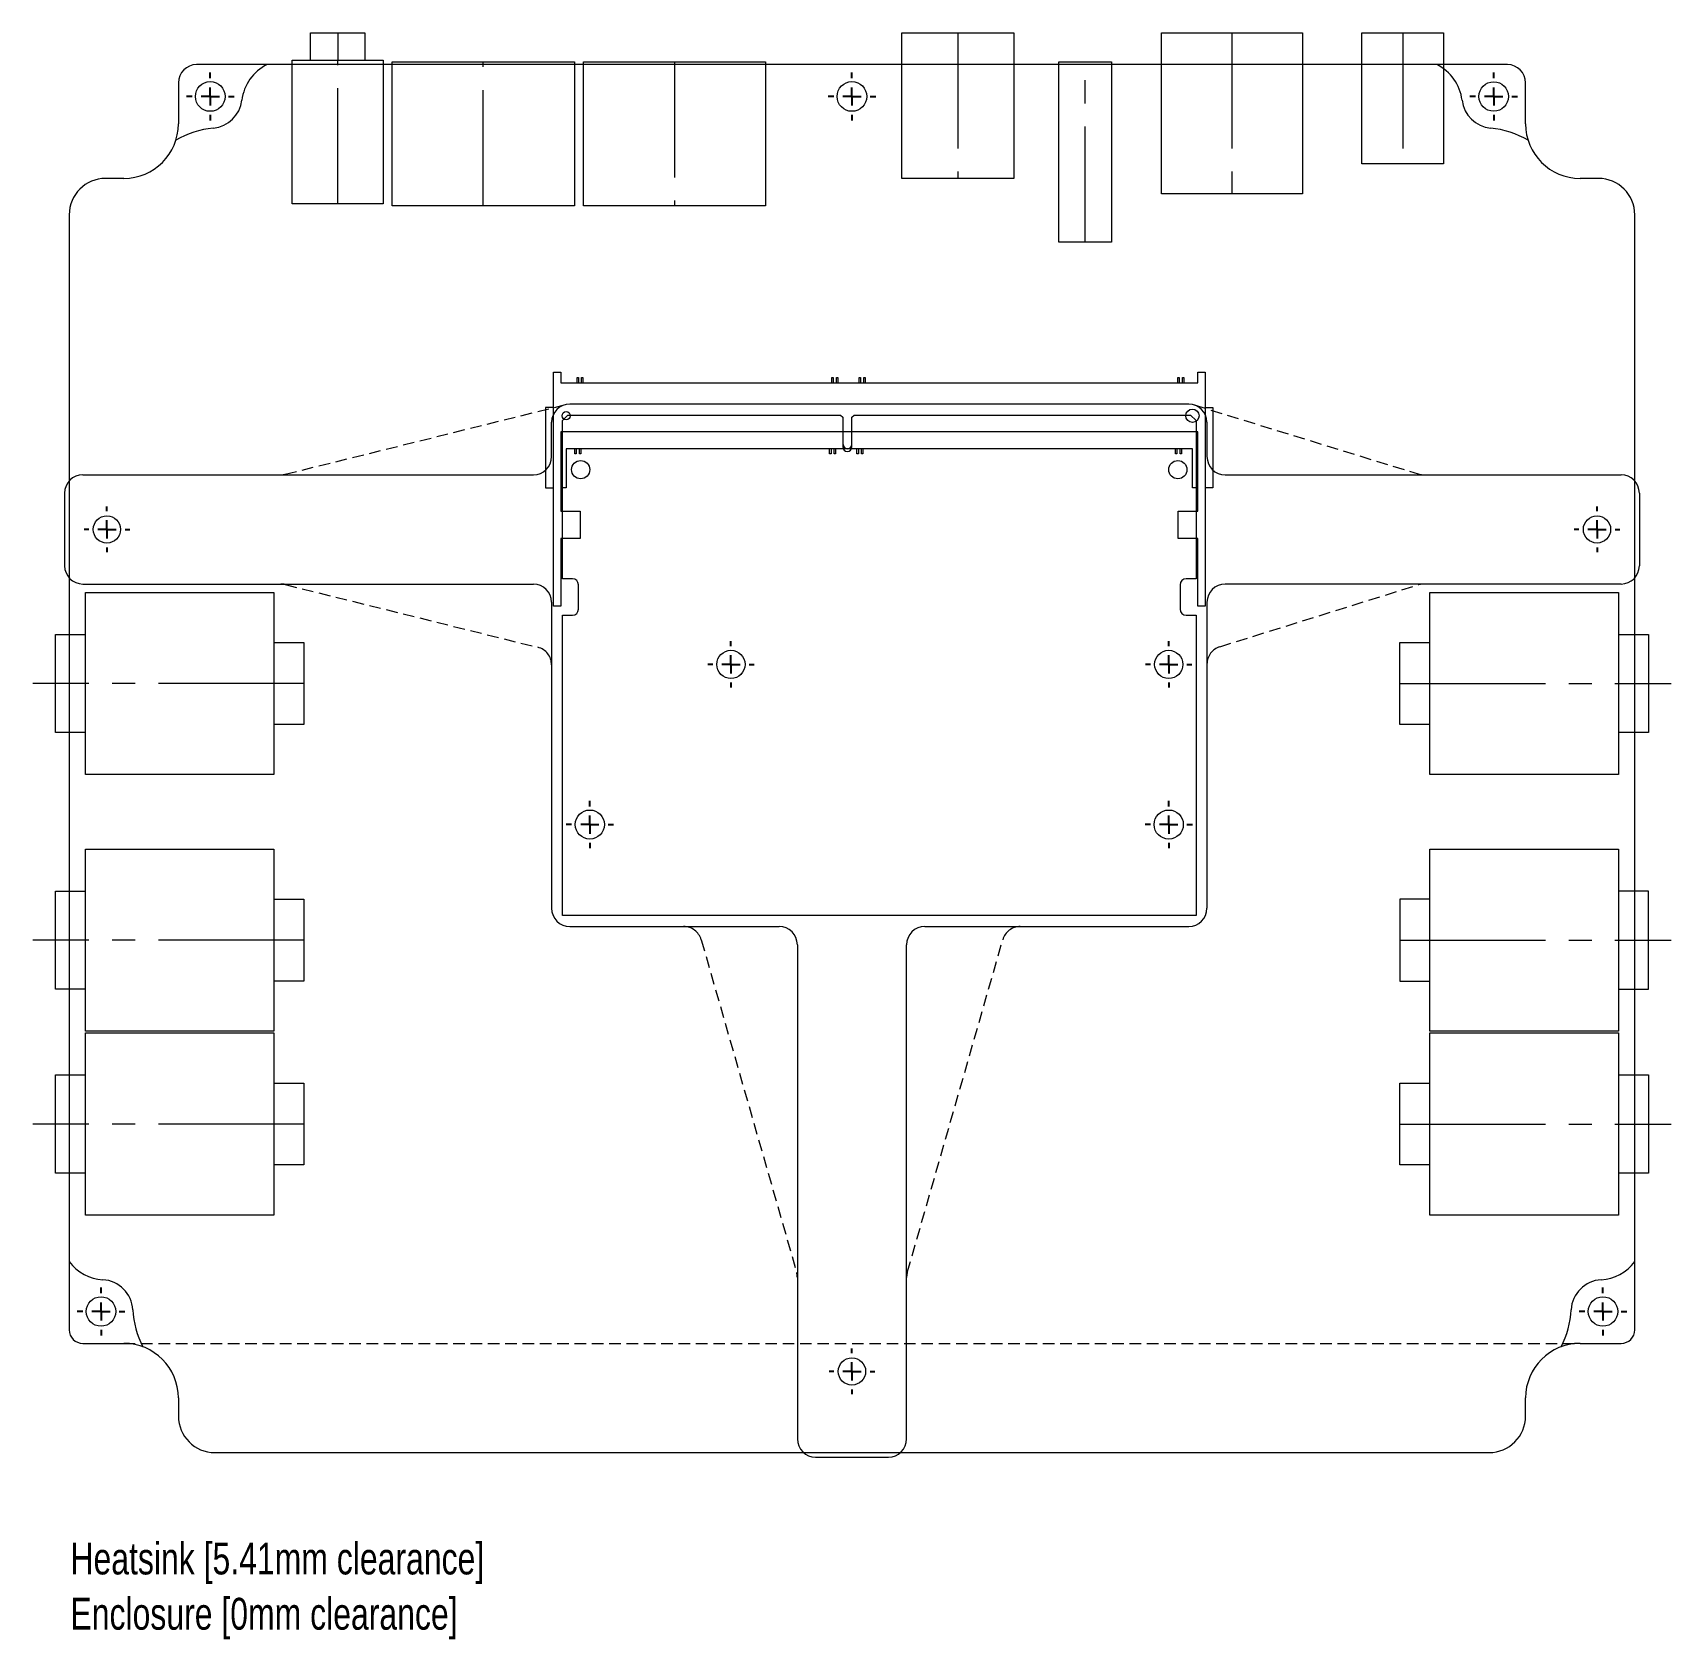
# Model space of a CAD drawing. Header units: millimetres. Extents: x 112 to 292, y 57 to 233.
import ezdxf

# ---------------------------------------------------------------- set-up
doc = ezdxf.new("R2010")
doc.units = ezdxf.units.MM
doc.linetypes.add('CENTERX2', pattern=[20.32, 12.7, -2.54, 2.54, -2.54])
doc.linetypes.add('HIDDEN', pattern=[1.905, 1.27, -0.635])
for name, color, linetype in [('ENCLOSURE', 6, 'Continuous'), ('HEATSINK', 190, 'Continuous'), ('JACKS', 1, 'Continuous'), ('SODIMM', 30, 'Continuous'), ('SOM', 2, 'Continuous'), ('TABLES', 7, 'Continuous')]:
    doc.layers.add(name, color=color, linetype=linetype)
doc.styles.add('SLDTEXTSTYLE0', font='TXT', dxfattribs={"width": 0.75})

# ---------------------------------------------------------------- blocks, each defined once
blk = doc.blocks.new('SW_CENTERMARKSYMBOL_0')
at = {"layer": 'TABLES', "color": 0}
for p, q in [((0, 2), (0, 2.625)), ((-2, 0), (-2.625, 0)), ((0, 0), (-1, 0)), ((0, 0), (0, 1)), ((0, 0), (0, -1)), ((0, 0), (1, 0)), ((2, 0), (2.625, 0)), ((0, -2), (0, -2.625))]:
    blk.add_line(p, q, dxfattribs=at)
blk = doc.blocks.new('SW_CENTERMARKSYMBOL_1')
at = {"layer": 'TABLES', "color": 0}
for p, q in [((0, 2), (0, 2.625)), ((-2, 0), (-2.625, 0)), ((0, 0), (-1, 0)), ((0, 0), (0, 1)), ((0, 0), (0, -1)), ((0, 0), (1, 0)), ((2, 0), (2.625, 0)), ((0, -2), (0, -2.625))]:
    blk.add_line(p, q, dxfattribs=at)
blk = doc.blocks.new('SW_CENTERMARKSYMBOL_2')
at = {"layer": 'TABLES', "color": 0}
for p, q in [((0, 2), (0, 2.625)), ((-2, 0), (-2.625, 0)), ((0, 0), (-1, 0)), ((0, 0), (0, 1)), ((0, 0), (0, -1)), ((0, 0), (1, 0)), ((2, 0), (2.625, 0)), ((0, -2), (0, -2.625))]:
    blk.add_line(p, q, dxfattribs=at)
blk = doc.blocks.new('SW_CENTERMARKSYMBOL_3')
at = {"layer": 'TABLES', "color": 0}
for p, q in [((0, 2), (0, 2.625)), ((-2, 0), (-2.625, 0)), ((0, 0), (-1, 0)), ((0, 0), (0, 1)), ((0, 0), (0, -1)), ((0, 0), (1, 0)), ((2, 0), (2.625, 0)), ((0, -2), (0, -2.625))]:
    blk.add_line(p, q, dxfattribs=at)
blk = doc.blocks.new('SW_CENTERMARKSYMBOL_4')
at = {"layer": 'TABLES', "color": 0}
for p, q in [((0, 2), (0, 2.625)), ((-2, 0), (-2.625, 0)), ((0, 0), (-1, 0)), ((0, 0), (0, 1)), ((0, 0), (0, -1)), ((0, 0), (1, 0)), ((2, 0), (2.625, 0)), ((0, -2), (0, -2.625))]:
    blk.add_line(p, q, dxfattribs=at)
blk = doc.blocks.new('SW_CENTERMARKSYMBOL_5')
at = {"layer": 'SOM', "color": 0}
for p, q in [((0, 2), (0, 2.6)), ((-2, 0), (-2.6, 0)), ((0, 0), (-1, 0)), ((0, 0), (0, 1)), ((0, 0), (0, -1)), ((0, 0), (1, 0)), ((2, 0), (2.6, 0)), ((0, -2), (0, -2.6))]:
    blk.add_line(p, q, dxfattribs=at)
blk = doc.blocks.new('SW_CENTERMARKSYMBOL_6')
at = {"layer": 'SOM', "color": 0}
for p, q in [((0, 2), (0, 2.6)), ((-2, 0), (-2.6, 0)), ((0, 0), (-1, 0)), ((0, 0), (0, 1)), ((0, 0), (0, -1)), ((0, 0), (1, 0)), ((2, 0), (2.6, 0)), ((0, -2), (0, -2.6))]:
    blk.add_line(p, q, dxfattribs=at)
blk = doc.blocks.new('SW_CENTERMARKSYMBOL_7')
at = {"layer": 'SOM', "color": 0}
for p, q in [((0, 2), (0, 2.55)), ((-2, 0), (-2.55, 0)), ((0, 0), (-1, 0)), ((0, 0), (0, 1)), ((0, 0), (0, -1)), ((0, 0), (1, 0)), ((2, 0), (2.55, 0)), ((0, -2), (0, -2.55))]:
    blk.add_line(p, q, dxfattribs=at)
blk = doc.blocks.new('SW_CENTERMARKSYMBOL_8')
at = {"layer": 'SOM', "color": 0}
for p, q in [((0, 2), (0, 2.55)), ((-2, 0), (-2.55, 0)), ((0, 0), (-1, 0)), ((0, 0), (0, 1)), ((0, 0), (0, -1)), ((0, 0), (1, 0)), ((2, 0), (2.55, 0)), ((0, -2), (0, -2.55))]:
    blk.add_line(p, q, dxfattribs=at)
blk = doc.blocks.new('SW_CENTERMARKSYMBOL_9')
at = {"layer": 'HEATSINK', "color": 0}
for p, q in [((0, 2), (0, 2.5)), ((-2, 0), (-2.5, 0)), ((0, 0), (-1, 0)), ((0, 0), (0, 1)), ((0, 0), (0, -1)), ((0, 0), (1, 0)), ((2, 0), (2.5, 0)), ((0, -2), (0, -2.5))]:
    blk.add_line(p, q, dxfattribs=at)
blk = doc.blocks.new('SW_CENTERMARKSYMBOL_10')
at = {"layer": 'HEATSINK', "color": 0}
for p, q in [((0, 2), (0, 2.5)), ((-2, 0), (-2.5, 0)), ((0, 0), (-1, 0)), ((0, 0), (0, 1)), ((0, 0), (0, -1)), ((0, 0), (1, 0)), ((2, 0), (2.5, 0)), ((0, -2), (0, -2.5))]:
    blk.add_line(p, q, dxfattribs=at)
blk = doc.blocks.new('SW_CENTERMARKSYMBOL_11')
at = {"layer": 'HEATSINK', "color": 0}
for p, q in [((0, 2), (0, 2.5)), ((-2, 0), (-2.5, 0)), ((0, 0), (-1, 0)), ((0, 0), (0, 1)), ((0, 0), (0, -1)), ((0, 0), (1, 0)), ((2, 0), (2.5, 0)), ((0, -2), (0, -2.5))]:
    blk.add_line(p, q, dxfattribs=at)

msp = doc.modelspace()

# ---------------------------------------------------------------- linework, layer by layer
at = {"layer": 'ENCLOSURE', "lineweight": 18}
for centre, radius, start, end in [((140.36, 225.44), 5, 115.8419, 173.2437), ((264.48, 225.44), 5, 6.7563, 64.1581), ((131.92, 226.44), 3.5, 275.4004, 353.2437), ((272.92, 226.44), 3.5, 186.7563, 264.5996), ((133.19, 213), 10, 95.4004, 120.3291), ((271.65, 213), 10, 59.6709, 84.5996), ((120.42, 101.42), 5, 216.8699, 266.6277), ((284.42, 101.42), 5, 273.3723, 323.1301), ((119.92, 92.94), 3.5, 3.0515, 86.6277), ((284.92, 92.94), 3.5, 93.3723, 176.9485), ((133.4, 93.66), 10, 183.0515, 207.3773), ((271.44, 93.66), 10, 332.6227, 356.9485)]:
    msp.add_arc(centre, radius, start, end, dxfattribs=at)
at = {"layer": 'HEATSINK', "lineweight": 18}
for p, q in [((239.42, 192.64), (171.42, 192.64)), ((169.42, 186.87), (169.42, 190.64)), ((241.42, 190.64), (241.42, 186.87)), ((117.92, 184.87), (167.42, 184.87)), ((243.42, 184.87), (286.92, 184.87)), ((115.92, 182.87), (115.92, 174.87)), ((288.92, 182.87), (288.92, 174.87)), ((117.92, 172.87), (167.42, 172.87)), ((286.92, 172.87), (243.42, 172.87)), ((169.42, 170.87), (169.42, 137.24)), ((241.42, 170.87), (241.42, 137.24)), ((171.42, 135.24), (194.42, 135.24)), ((210.42, 135.24), (239.42, 135.24)), ((196.42, 133.24), (196.42, 78.94)), ((208.42, 78.94), (208.42, 133.24)), ((198.42, 76.94), (206.42, 76.94))]:
    msp.add_line(p, q, dxfattribs=at)
at = {"layer": 'HEATSINK', "linetype": 'HIDDEN', "lineweight": 18}
for p, q in [((140.16, 184.93), (170.94, 192.58)), ((240.01, 192.55), (264.64, 184.96)), ((140.16, 172.81), (167.91, 165.92)), ((242.83, 165.98), (264.63, 172.78)), ((185.86, 133.79), (196.35, 97.21)), ((208.5, 97.21), (218.99, 133.79))]:
    msp.add_line(p, q, dxfattribs=at)
at = {"layer": 'HEATSINK', "lineweight": 18}
for centre in [(120.57, 178.87), (284.27, 178.87), (202.42, 86.36)]:
    msp.add_circle(centre, 1.5, dxfattribs=at)
for centre, start, end in [((171.42, 190.64), 90, 180), ((239.42, 190.64), 0, 90), ((167.42, 186.87), 270, 0), ((243.42, 186.87), 180, 270), ((117.92, 182.87), 90, 180), ((286.92, 182.87), 0, 90), ((117.92, 174.87), 180, 270), ((286.92, 174.87), 270, 0), ((167.42, 170.87), 0, 90), ((243.42, 170.87), 90, 180), ((171.42, 137.24), 180, 270), ((239.42, 137.24), 270, 0), ((194.42, 133.24), 0, 90), ((210.42, 133.24), 90, 180), ((198.42, 78.94), 180, 270), ((206.42, 78.94), 270, 0)]:
    msp.add_arc(centre, 2, start, end, dxfattribs=at)
at = {"layer": 'HEATSINK', "linetype": 'CENTERX2', "lineweight": 18}
for centre, start, end in [((139.68, 186.87), 270, 283.9573), ((265.22, 186.87), 252.867, 270), ((139.68, 170.87), 76.0427, 90), ((265.23, 170.87), 90, 107.3275), ((167.42, 163.98), 0, 76.0427), ((243.42, 164.07), 107.3275, 180), ((183.93, 133.24), 16, 90), ((220.91, 133.24), 90, 164), ((194.42, 96.66), 0, 16), ((210.42, 96.66), 164, 180)]:
    msp.add_arc(centre, 2, start, end, dxfattribs=at)
at = {"layer": 'JACKS', "lineweight": 18}
for p, q in [((142.92, 230.44), (142.92, 233.44)), ((142.92, 233.44), (145.92, 233.44)), ((145.92, 233.44), (148.92, 233.44)), ((148.92, 233.44), (148.92, 230.44)), ((207.89, 233.44), (214.04, 233.44)), ((207.89, 217.44), (207.89, 233.44)), ((214.04, 233.44), (220.19, 233.44)), ((220.19, 233.44), (220.19, 217.44)), ((236.42, 233.44), (244.17, 233.44)), ((236.42, 215.74), (236.42, 233.44)), ((244.17, 233.44), (251.92, 233.44)), ((251.92, 233.44), (251.92, 215.74)), ((258.42, 233.44), (262.92, 233.44)), ((258.42, 219.04), (258.42, 233.44)), ((262.92, 233.44), (267.42, 233.44)), ((267.42, 233.44), (267.42, 219.04)), ((140.92, 230.44), (145.92, 230.44)), ((140.92, 214.64), (140.92, 230.44)), ((145.92, 230.44), (150.92, 230.44)), ((150.92, 230.44), (150.92, 214.64)), ((151.92, 230.24), (161.92, 230.24)), ((151.92, 214.44), (151.92, 230.24)), ((161.92, 230.24), (171.92, 230.24)), ((171.92, 230.24), (171.92, 214.44)), ((172.92, 230.24), (182.92, 230.24)), ((172.92, 214.44), (172.92, 230.24)), ((182.92, 230.24), (192.92, 230.24)), ((192.92, 230.24), (192.92, 214.44)), ((225.15, 230.24), (228.05, 230.24)), ((225.15, 210.44), (225.15, 230.24)), ((228.05, 230.24), (230.95, 230.24)), ((230.95, 230.24), (230.95, 210.44)), ((262.92, 219.04), (258.42, 219.04)), ((267.42, 219.04), (262.92, 219.04)), ((214.04, 217.44), (207.89, 217.44)), ((220.19, 217.44), (214.04, 217.44)), ((145.92, 214.64), (140.92, 214.64)), ((150.92, 214.64), (145.92, 214.64)), ((161.92, 214.44), (151.92, 214.44)), ((171.92, 214.44), (161.92, 214.44)), ((182.92, 214.44), (172.92, 214.44)), ((192.92, 214.44), (182.92, 214.44)), ((244.17, 215.74), (236.42, 215.74)), ((251.92, 215.74), (244.17, 215.74)), ((228.05, 210.44), (225.15, 210.44)), ((230.95, 210.44), (228.05, 210.44)), ((118.22, 161.94), (118.22, 171.94)), ((118.22, 171.94), (138.92, 171.94)), ((138.92, 171.94), (138.92, 161.94)), ((265.92, 161.94), (265.92, 171.94)), ((265.92, 171.94), (286.62, 171.94)), ((286.62, 171.94), (286.62, 161.94)), ((114.92, 161.94), (114.92, 167.34)), ((114.92, 167.34), (118.22, 167.34)), ((138.92, 166.44), (142.22, 166.44)), ((142.22, 166.44), (142.22, 161.94)), ((262.62, 161.94), (262.62, 166.44)), ((262.62, 166.44), (265.92, 166.44)), ((286.62, 167.34), (289.92, 167.34)), ((289.92, 167.34), (289.92, 161.94)), ((114.92, 156.54), (114.92, 161.94)), ((118.22, 151.94), (118.22, 161.94)), ((138.92, 161.94), (138.92, 151.94)), ((142.22, 161.94), (142.22, 157.44)), ((262.62, 157.44), (262.62, 161.94)), ((265.92, 151.94), (265.92, 161.94)), ((286.62, 161.94), (286.62, 151.94)), ((289.92, 161.94), (289.92, 156.54)), ((142.22, 157.44), (138.92, 157.44)), ((265.92, 157.44), (262.62, 157.44)), ((118.22, 156.54), (114.92, 156.54)), ((289.92, 156.54), (286.62, 156.54)), ((138.92, 151.94), (118.22, 151.94)), ((286.62, 151.94), (265.92, 151.94)), ((118.22, 133.74), (118.22, 143.74)), ((118.22, 143.74), (138.92, 143.74)), ((138.92, 143.74), (138.92, 133.74)), ((265.92, 133.74), (265.92, 143.74)), ((265.92, 143.74), (286.62, 143.74)), ((286.62, 143.74), (286.62, 133.74)), ((114.92, 133.74), (114.92, 139.14)), ((114.92, 139.14), (118.22, 139.14)), ((289.92, 139.14), (286.62, 139.14)), ((289.92, 133.74), (289.92, 139.14)), ((138.92, 138.24), (142.22, 138.24)), ((142.22, 138.24), (142.22, 133.74)), ((262.62, 138.24), (262.62, 133.74)), ((265.92, 138.24), (262.62, 138.24)), ((114.92, 128.34), (114.92, 133.74)), ((118.22, 123.74), (118.22, 133.74)), ((138.92, 133.74), (138.92, 123.74)), ((142.22, 133.74), (142.22, 129.24)), ((262.62, 133.74), (262.62, 129.24)), ((265.92, 123.74), (265.92, 133.74)), ((286.62, 133.74), (286.62, 123.74)), ((289.92, 128.34), (289.92, 133.74)), ((118.22, 128.34), (114.92, 128.34)), ((142.22, 129.24), (138.92, 129.24)), ((262.62, 129.24), (265.92, 129.24)), ((286.62, 128.34), (289.92, 128.34)), ((138.92, 123.74), (118.22, 123.74)), ((118.22, 113.54), (118.22, 123.54)), ((118.22, 123.54), (138.92, 123.54)), ((138.92, 123.54), (138.92, 113.54)), ((286.62, 123.74), (265.92, 123.74)), ((265.92, 113.54), (265.92, 123.54)), ((265.92, 123.54), (286.62, 123.54)), ((286.62, 123.54), (286.62, 113.54)), ((114.92, 113.54), (114.92, 118.94)), ((114.92, 118.94), (118.22, 118.94)), ((286.62, 118.94), (289.92, 118.94)), ((289.92, 118.94), (289.92, 113.54)), ((138.92, 118.04), (142.22, 118.04)), ((142.22, 118.04), (142.22, 113.54)), ((262.62, 113.54), (262.62, 118.04)), ((262.62, 118.04), (265.92, 118.04)), ((114.92, 108.14), (114.92, 113.54)), ((118.22, 103.54), (118.22, 113.54)), ((138.92, 113.54), (138.92, 103.54)), ((142.22, 113.54), (142.22, 109.04)), ((262.62, 109.04), (262.62, 113.54)), ((265.92, 103.54), (265.92, 113.54)), ((286.62, 113.54), (286.62, 103.54)), ((289.92, 113.54), (289.92, 108.14)), ((118.22, 108.14), (114.92, 108.14)), ((142.22, 109.04), (138.92, 109.04)), ((265.92, 109.04), (262.62, 109.04)), ((289.92, 108.14), (286.62, 108.14)), ((138.92, 103.54), (118.22, 103.54)), ((286.62, 103.54), (265.92, 103.54))]:
    msp.add_line(p, q, dxfattribs=at)
at = {"layer": 'JACKS', "linetype": 'CENTERX2', "lineweight": 18}
for p, q in [((145.92, 233.44), (145.92, 230.44)), ((214.04, 233.44), (214.04, 217.44)), ((244.17, 233.44), (244.17, 215.74)), ((262.92, 233.44), (262.92, 219.04)), ((145.92, 214.64), (145.92, 230.44)), ((161.92, 214.44), (161.92, 230.24)), ((182.92, 230.24), (182.92, 214.44)), ((228.05, 210.44), (228.05, 230.24)), ((114.92, 161.94), (112.42, 161.94)), ((118.22, 161.94), (114.92, 161.94)), ((138.92, 161.94), (118.22, 161.94)), ((142.22, 161.94), (138.92, 161.94)), ((262.62, 161.94), (265.92, 161.94)), ((265.92, 161.94), (286.62, 161.94)), ((286.62, 161.94), (289.92, 161.94)), ((289.92, 161.94), (292.42, 161.94)), ((114.92, 133.74), (112.42, 133.74)), ((118.22, 133.74), (114.92, 133.74)), ((138.92, 133.74), (118.22, 133.74)), ((142.22, 133.74), (138.92, 133.74)), ((262.62, 133.74), (265.92, 133.74)), ((265.92, 133.74), (286.62, 133.74)), ((286.62, 133.74), (289.92, 133.74)), ((289.92, 133.74), (292.42, 133.74)), ((114.92, 113.54), (112.42, 113.54)), ((118.22, 113.54), (114.92, 113.54)), ((138.92, 113.54), (118.22, 113.54)), ((142.22, 113.54), (138.92, 113.54)), ((262.62, 113.54), (265.92, 113.54)), ((265.92, 113.54), (286.62, 113.54)), ((286.62, 113.54), (289.92, 113.54)), ((289.92, 113.54), (292.42, 113.54))]:
    msp.add_line(p, q, dxfattribs=at)
at = {"layer": 'SODIMM', "lineweight": 18}
for p, q in [((169.62, 170.43), (169.62, 196.13)), ((169.62, 196.13), (170.42, 196.13)), ((170.42, 196.13), (170.42, 194.98)), ((170.42, 194.98), (240.42, 194.98)), ((172.22, 194.98), (172.22, 195.56)), ((172.22, 195.56), (172.3, 195.56)), ((172.3, 195.56), (172.37, 195.56)), ((172.37, 195.56), (172.37, 194.98)), ((172.72, 194.98), (172.72, 195.56)), ((172.72, 195.56), (172.8, 195.56)), ((172.8, 195.56), (172.87, 195.56)), ((172.87, 195.56), (172.87, 194.98)), ((200.22, 194.98), (200.22, 195.56)), ((200.22, 195.56), (200.3, 195.56)), ((200.3, 195.56), (200.37, 195.56)), ((200.37, 195.56), (200.37, 194.98)), ((200.72, 194.98), (200.72, 195.56)), ((200.72, 195.56), (200.8, 195.56)), ((200.8, 195.56), (200.87, 195.56)), ((200.87, 195.56), (200.87, 194.98)), ((203.22, 194.98), (203.22, 195.56)), ((203.22, 195.56), (203.3, 195.56)), ((203.3, 195.56), (203.37, 195.56)), ((203.37, 195.56), (203.37, 194.98)), ((203.72, 194.98), (203.72, 195.56)), ((203.72, 195.56), (203.8, 195.56)), ((203.8, 195.56), (203.87, 195.56)), ((203.87, 195.56), (203.87, 194.98)), ((238.22, 194.98), (238.22, 195.56)), ((238.22, 195.56), (238.3, 195.56)), ((238.3, 195.56), (238.37, 195.56)), ((238.37, 195.56), (238.37, 194.98)), ((238.72, 194.98), (238.72, 195.56)), ((238.72, 195.56), (238.8, 195.56)), ((238.8, 195.56), (238.87, 195.56)), ((238.87, 195.56), (238.87, 194.98)), ((240.42, 194.98), (240.42, 196.13)), ((240.42, 196.13), (241.22, 196.13)), ((241.22, 196.13), (241.22, 170.43)), ((169.62, 192.28), (168.77, 192.28)), ((168.77, 192.28), (168.77, 183.43)), ((241.22, 192.28), (242.07, 192.28)), ((242.07, 192.28), (242.07, 183.43)), ((240.42, 189.58), (170.42, 189.58)), ((170.42, 189.58), (170.42, 180.86)), ((201.45, 188.2), (201.45, 189.58)), ((202.39, 188.2), (202.39, 189.58)), ((240.42, 180.86), (240.42, 189.58)), ((239.82, 187.73), (171.02, 187.73)), ((171.02, 187.73), (171.02, 183.43)), ((171.97, 187.16), (171.97, 187.73)), ((172.12, 187.73), (172.12, 187.16)), ((172.47, 187.16), (172.47, 187.73)), ((172.62, 187.73), (172.62, 187.16)), ((199.97, 187.16), (199.97, 187.73)), ((200.12, 187.73), (200.12, 187.16)), ((200.47, 187.16), (200.47, 187.73)), ((200.62, 187.73), (200.62, 187.16)), ((202.97, 187.16), (202.97, 187.73)), ((203.12, 187.73), (203.12, 187.16)), ((203.47, 187.16), (203.47, 187.73)), ((203.62, 187.73), (203.62, 187.16)), ((237.97, 187.16), (237.97, 187.73)), ((238.12, 187.73), (238.12, 187.16)), ((238.47, 187.16), (238.47, 187.73)), ((238.62, 187.73), (238.62, 187.16)), ((239.82, 183.43), (239.82, 187.73)), ((172.05, 187.16), (171.97, 187.16)), ((172.12, 187.16), (172.05, 187.16)), ((172.55, 187.16), (172.47, 187.16)), ((172.62, 187.16), (172.55, 187.16)), ((200.05, 187.16), (199.97, 187.16)), ((200.12, 187.16), (200.05, 187.16)), ((200.55, 187.16), (200.47, 187.16)), ((200.62, 187.16), (200.55, 187.16)), ((203.05, 187.16), (202.97, 187.16)), ((203.12, 187.16), (203.05, 187.16)), ((203.55, 187.16), (203.47, 187.16)), ((203.62, 187.16), (203.55, 187.16)), ((238.05, 187.16), (237.97, 187.16)), ((238.12, 187.16), (238.05, 187.16)), ((238.55, 187.16), (238.47, 187.16)), ((238.62, 187.16), (238.55, 187.16)), ((168.77, 183.43), (169.62, 183.43)), ((171.02, 183.43), (170.42, 183.43)), ((240.42, 183.43), (239.82, 183.43)), ((242.07, 183.43), (241.22, 183.43)), ((170.42, 180.86), (172.57, 180.86)), ((172.57, 180.86), (172.57, 177.86)), ((238.27, 177.86), (238.27, 180.86)), ((238.27, 180.86), (240.42, 180.86)), ((172.57, 177.86), (170.42, 177.86)), ((170.42, 177.86), (170.42, 170.43)), ((240.42, 177.86), (238.27, 177.86)), ((240.42, 170.43), (240.42, 177.86)), ((170.42, 170.43), (169.62, 170.43)), ((241.22, 170.43), (240.42, 170.43))]:
    msp.add_line(p, q, dxfattribs=at)
for centre, radius in [((171.02, 191.36), 0.45), ((239.82, 191.36), 0.725)]:
    msp.add_circle(centre, radius, dxfattribs=at)
msp.add_arc((201.92, 188.2), 0.47, 180, 0, dxfattribs=at)
at = {"layer": 'SOM', "lineweight": 18}
for p, q in [((170.62, 190.84), (171.22, 191.44)), ((170.62, 173.44), (170.62, 190.84)), ((171.22, 191.44), (201.17, 191.44)), ((201.17, 191.44), (201.42, 191.19)), ((201.42, 191.19), (201.42, 187.94)), ((202.42, 191.19), (202.67, 191.44)), ((202.42, 187.94), (202.42, 191.19)), ((202.67, 191.44), (239.62, 191.44)), ((239.62, 191.44), (240.22, 190.84)), ((240.22, 190.84), (240.22, 173.44)), ((171.72, 173.44), (170.62, 173.44)), ((240.22, 173.44), (239.12, 173.44)), ((172.37, 170.09), (172.37, 172.79)), ((238.47, 172.79), (238.47, 170.09)), ((170.62, 136.44), (170.62, 169.44)), ((170.62, 169.44), (171.72, 169.44)), ((239.12, 169.44), (240.22, 169.44)), ((240.22, 169.44), (240.22, 136.44)), ((240.22, 136.44), (170.62, 136.44))]:
    msp.add_line(p, q, dxfattribs=at)
for centre, radius in [((172.62, 185.44), 1), ((238.22, 185.44), 1), ((189.12, 164.04), 1.55), ((237.22, 164.04), 1.55), ((173.62, 146.44), 1.6), ((237.22, 146.44), 1.6)]:
    msp.add_circle(centre, radius, dxfattribs=at)
for centre, radius, start, end in [((201.92, 187.94), 0.5, 180, 0), ((171.72, 172.79), 0.65, 0, 90), ((239.12, 172.79), 0.65, 90, 180), ((171.72, 170.09), 0.65, 270, 0), ((239.12, 170.09), 0.65, 180, 270)]:
    msp.add_arc(centre, radius, start, end, dxfattribs=at)
at = {"layer": 'TABLES', "lineweight": 18}
for p, q in [((274.42, 229.94), (130.42, 229.94)), ((128.42, 227.94), (128.42, 223.44)), ((276.42, 223.44), (276.42, 227.94)), ((122.42, 217.44), (120.42, 217.44)), ((284.42, 217.44), (282.42, 217.44)), ((116.42, 213.44), (116.42, 90.94)), ((288.42, 90.94), (288.42, 213.44)), ((117.92, 89.44), (122.42, 89.44)), ((282.42, 89.44), (286.92, 89.44)), ((128.42, 83.44), (128.42, 81.44)), ((276.42, 81.44), (276.42, 83.44)), ((132.42, 77.44), (272.42, 77.44))]:
    msp.add_line(p, q, dxfattribs=at)
at = {"layer": 'TABLES', "linetype": 'HIDDEN', "lineweight": 18}
msp.add_line((122.42, 89.44), (282.42, 89.44), dxfattribs=at)
at = {"layer": 'TABLES', "lineweight": 18}
for centre, radius in [((131.92, 226.44), 1.63), ((202.42, 226.44), 1.63), ((272.92, 226.44), 1.62), ((119.92, 92.94), 1.62), ((284.92, 92.94), 1.62)]:
    msp.add_circle(centre, radius, dxfattribs=at)
for centre, radius, start, end in [((130.42, 227.94), 2, 90, 180), ((274.42, 227.94), 2, 0, 90), ((122.42, 223.44), 6, 270, 0), ((282.42, 223.44), 6, 180, 270), ((120.42, 213.44), 4, 90, 180), ((284.42, 213.44), 4, 0, 90), ((117.92, 90.94), 1.5, 180, 270), ((286.92, 90.94), 1.5, 270, 0), ((122.42, 83.44), 6, 0, 90), ((282.42, 83.44), 6, 90, 180), ((132.42, 81.44), 4, 180, 270), ((272.42, 81.44), 4, 270, 0)]:
    msp.add_arc(centre, radius, start, end, dxfattribs=at)

# ---------------------------------------------------------------- block references
at = {"layer": 'HEATSINK'}
for name, p in [('SW_CENTERMARKSYMBOL_9', (120.57, 178.87)), ('SW_CENTERMARKSYMBOL_11', (284.27, 178.87)), ('SW_CENTERMARKSYMBOL_10', (202.42, 86.36))]:
    msp.add_blockref(name, p, dxfattribs=at)
at = {"layer": 'SOM'}
for name, p in [('SW_CENTERMARKSYMBOL_7', (189.12, 164.04)), ('SW_CENTERMARKSYMBOL_8', (237.22, 164.04)), ('SW_CENTERMARKSYMBOL_5', (173.62, 146.44)), ('SW_CENTERMARKSYMBOL_6', (237.22, 146.44))]:
    msp.add_blockref(name, p, dxfattribs=at)
at = {"layer": 'TABLES'}
for name, p in [('SW_CENTERMARKSYMBOL_0', (131.92, 226.44)), ('SW_CENTERMARKSYMBOL_1', (202.42, 226.44)), ('SW_CENTERMARKSYMBOL_2', (272.92, 226.44)), ('SW_CENTERMARKSYMBOL_4', (119.92, 92.94)), ('SW_CENTERMARKSYMBOL_3', (284.92, 92.94))]:
    msp.add_blockref(name, p, dxfattribs=at)

# ---------------------------------------------------------------- texts
at = {"layer": 'ENCLOSURE', "insert": (116.56, 61.48), "char_height": 3.5, "attachment_point": 1, "style": 'SLDTEXTSTYLE0'}
msp.add_mtext('Enclosure [0mm clearance]', dxfattribs=at)
at = {"layer": 'HEATSINK', "insert": (116.56, 67.55), "char_height": 3.5, "attachment_point": 1, "style": 'SLDTEXTSTYLE0'}
msp.add_mtext('Heatsink [5.41mm clearance]', dxfattribs=at)

doc.saveas('drawing.dxf')
